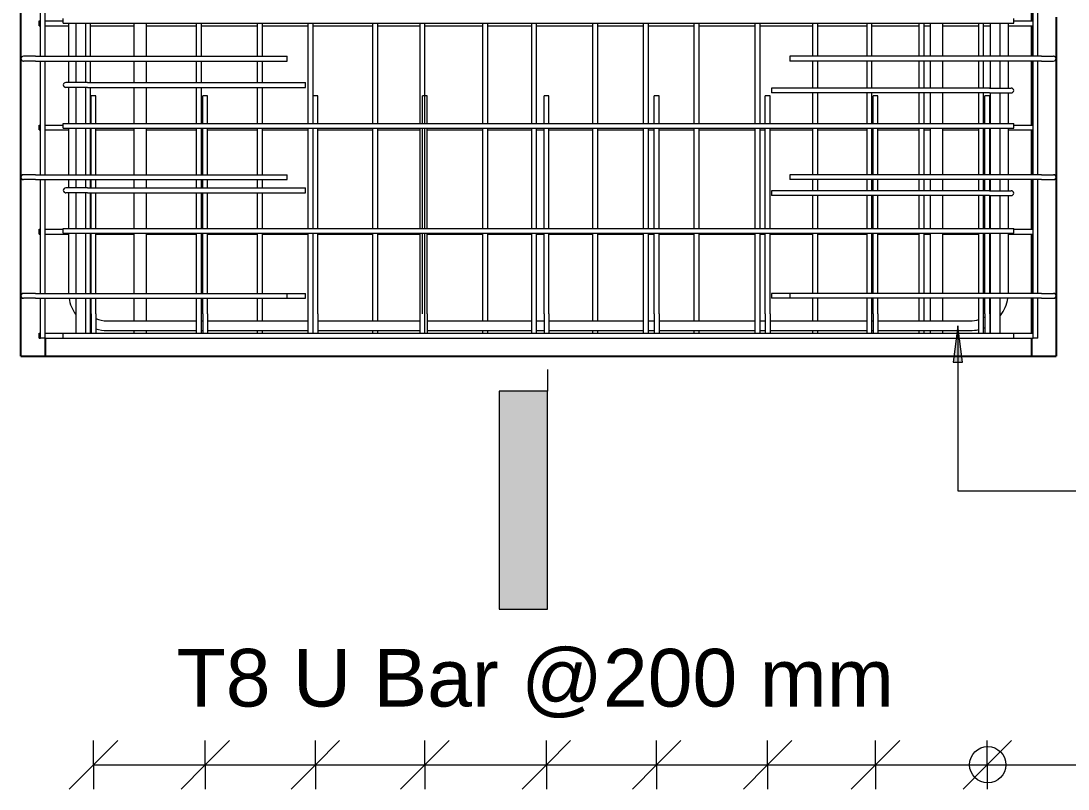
# Model space of a CAD drawing. Header units: millimetres. Extents: x 840 to 20197, y -2485 to 18696.
# Drawn here: x 2609 to 4339, y -2110 to -841 of the extents above; entities that cross this region are included whole.
import ezdxf

# ---------------------------------------------------------------- set-up
doc = ezdxf.new("R2010")
doc.units = ezdxf.units.MM
for name, color, linetype, lineweight in [('A-ANNO-DIMS', 211, 'Continuous', 9), ('A-ANNO-DIMS-40', 211, 'Continuous', 9), ('A-WALL', 113, 'Continuous', 25), ('G-ANNO-SYMB', 111, 'Continuous', 9), ('S-RBAR', 171, 'Continuous', 18), ('S-RBAR-IDEN', 171, 'Continuous', 9)]:
    doc.layers.add(name, color=color, linetype=linetype, lineweight=lineweight)
doc.styles.add('Arial', font='arial.ttf', dxfattribs={"height": 95.25})
doc.dimstyles.new('Arrow_Filled_-_2_5_NI_UI_1', dxfattribs={"dimscale": 304.8, "dimtxt": 104.736395, "dimasz": 0.262467, "dimexe": 0.131234, "dimexo": 0.0625, "dimgap": 0.131234, "dimtad": 1, "dimdec": 4, "dimzin": 0, "dimdsep": 46, "dimtxsty": 'Arial', "dimblk1": 'OBLIQUE', "dimblk2": 'OBLIQUE', "dimsah": 1, "dimcen": 0.09, "dimazin": 0, "dimtfac": 1, "dimtdec": 4, "dimtix": 1, "dimtmove": 0, "dimatfit": 3, "dimfxl": 0.131234, "dimfxlon": 1, "dimtvp": 1, "dimtolj": 1, "dimtzin": 0, "dimarcsym": 2})

# ---------------------------------------------------------------- blocks, each defined once
blk = doc.blocks.new('DIMBLOCK74-Elevation Front Copy 1')
at = {"layer": 'A-ANNO-DIMS-40'}
for p, q in [((2728.7, -2069.7), (2768.7, -2029.7)), ((2728.7, -2069.7), (2728.7, -2029.7)), ((2913.3, -2069.7), (2953.3, -2029.7)), ((2913.3, -2069.7), (2913.3, -2029.7)), ((2728.7, -2069.7), (2688.7, -2109.7)), ((2728.7, -2069.7), (2913.3, -2069.7)), ((2728.7, -2069.7), (2728.7, -2109.7)), ((2913.3, -2069.7), (2873.3, -2109.7)), ((2913.3, -2069.7), (2913.3, -2109.7))]:
    blk.add_line(p, q, dxfattribs=at)
blk = doc.blocks.new('_Oblique')
at = {"color": 0, "linetype": 'ByBlock', "lineweight": -2}
blk.add_line((-0.5, -0.5), (0.5, 0.5), dxfattribs=at)
blk = doc.blocks.new('DIMBLOCK75-Elevation Front Copy 1')
at = {"layer": 'A-ANNO-DIMS-40'}
for p, q in [((2913.3, -2069.7), (2953.3, -2029.7)), ((2913.3, -2069.7), (2913.3, -2029.7)), ((3095.3, -2069.7), (3135.3, -2029.7)), ((3095.3, -2069.7), (3095.3, -2029.7)), ((2913.3, -2069.7), (2873.3, -2109.7)), ((2913.3, -2069.7), (3095.3, -2069.7)), ((2913.3, -2069.7), (2913.3, -2109.7)), ((3095.3, -2069.7), (3055.3, -2109.7)), ((3095.3, -2069.7), (3095.3, -2109.7))]:
    blk.add_line(p, q, dxfattribs=at)
blk = doc.blocks.new('DIMBLOCK76-Elevation Front Copy 1')
at = {"layer": 'A-ANNO-DIMS-40'}
for p, q in [((3095.3, -2069.7), (3135.3, -2029.7)), ((3095.3, -2069.7), (3095.3, -2029.7)), ((3276.1, -2069.7), (3316.1, -2029.7)), ((3276.1, -2069.7), (3276.1, -2029.7)), ((3095.3, -2069.7), (3055.3, -2109.7)), ((3095.3, -2069.7), (3276.1, -2069.7)), ((3095.3, -2069.7), (3095.3, -2109.7)), ((3276.1, -2069.7), (3236.1, -2109.7)), ((3276.1, -2069.7), (3276.1, -2109.7))]:
    blk.add_line(p, q, dxfattribs=at)
blk = doc.blocks.new('DIMBLOCK77-Elevation Front Copy 1')
at = {"layer": 'A-ANNO-DIMS-40'}
for p, q in [((3276.1, -2069.7), (3316.1, -2029.7)), ((3276.1, -2069.7), (3276.1, -2029.7)), ((3476.9, -2069.7), (3516.9, -2029.7)), ((3476.9, -2069.7), (3476.9, -2029.7)), ((3276.1, -2069.7), (3236.1, -2109.7)), ((3276.1, -2069.7), (3476.9, -2069.7)), ((3276.1, -2069.7), (3276.1, -2109.7)), ((3476.9, -2069.7), (3436.9, -2109.7)), ((3476.9, -2069.7), (3476.9, -2109.7))]:
    blk.add_line(p, q, dxfattribs=at)
blk = doc.blocks.new('DIMBLOCK78-Elevation Front Copy 1')
at = {"layer": 'A-ANNO-DIMS-40'}
for p, q in [((3476.9, -2069.7), (3516.9, -2029.7)), ((3476.9, -2069.7), (3476.9, -2029.7)), ((3659, -2069.7), (3699, -2029.7)), ((3659, -2069.7), (3659, -2029.7)), ((3476.9, -2069.7), (3436.9, -2109.7)), ((3476.9, -2069.7), (3659, -2069.7)), ((3476.9, -2069.7), (3476.9, -2109.7)), ((3659, -2069.7), (3619, -2109.7)), ((3659, -2069.7), (3659, -2109.7))]:
    blk.add_line(p, q, dxfattribs=at)
blk = doc.blocks.new('DIMBLOCK79-Elevation Front Copy 1')
at = {"layer": 'A-ANNO-DIMS-40'}
for p, q in [((3659, -2069.7), (3699, -2029.7)), ((3659, -2069.7), (3659, -2029.7)), ((3842.3, -2069.7), (3882.3, -2029.7)), ((3842.3, -2069.7), (3842.3, -2029.7)), ((3659, -2069.7), (3619, -2109.7)), ((3659, -2069.7), (3842.3, -2069.7)), ((3659, -2069.7), (3659, -2109.7)), ((3842.3, -2069.7), (3802.3, -2109.7)), ((3842.3, -2069.7), (3842.3, -2109.7))]:
    blk.add_line(p, q, dxfattribs=at)
blk = doc.blocks.new('DIMBLOCK80-Elevation Front Copy 1')
at = {"layer": 'A-ANNO-DIMS-40'}
for p, q in [((3842.3, -2069.7), (3882.3, -2029.7)), ((3842.3, -2069.7), (3842.3, -2029.7)), ((4020.6, -2069.7), (4060.6, -2029.7)), ((4020.6, -2069.7), (4020.6, -2029.7)), ((3842.3, -2069.7), (3802.3, -2109.7)), ((3842.3, -2069.7), (4020.6, -2069.7)), ((3842.3, -2069.7), (3842.3, -2109.7)), ((4020.6, -2069.7), (3980.6, -2109.7)), ((4020.6, -2069.7), (4020.6, -2109.7))]:
    blk.add_line(p, q, dxfattribs=at)
blk = doc.blocks.new('DIMBLOCK81-Elevation Front Copy 1')
at = {"layer": 'A-ANNO-DIMS-40'}
for p, q in [((4020.6, -2069.7), (4060.6, -2029.7)), ((4020.6, -2069.7), (4020.6, -2029.7)), ((4205.2, -2069.7), (4245.2, -2029.7)), ((4205.2, -2069.7), (4205.2, -2029.7)), ((4020.6, -2069.7), (3980.6, -2109.7)), ((4020.6, -2069.7), (4205.2, -2069.7)), ((4020.6, -2069.7), (4020.6, -2109.7)), ((4205.2, -2069.7), (4165.2, -2109.7)), ((4205.2, -2069.7), (4205.2, -2109.7))]:
    blk.add_line(p, q, dxfattribs=at)
blk = doc.blocks.new('Detail View - M_Section Tail - Filled Horizontal-14034-Elevation Front Copy 1')
at = {"layer": 'G-ANNO-SYMB'}
blk.add_hatch(color=256, dxfattribs=at).paths.add_polyline_path([(3398.7, -1452.5), (3478.7, -1452.5), (3478.7, -1812.5), (3398.7, -1812.5)])
for p, q in [((3398.7, -1452.5), (3398.7, -1812.5)), ((3478.7, -1452.5), (3398.7, -1452.5)), ((3478.7, -1812.5), (3478.7, -1452.5)), ((3398.7, -1812.5), (3478.7, -1812.5))]:
    blk.add_line(p, q, dxfattribs=at)

msp = doc.modelspace()

# ---------------------------------------------------------------- hatches: boundary and pattern name
at = {"layer": 'S-RBAR-IDEN'}
msp.add_hatch(color=256, dxfattribs=at).paths.add_polyline_path([(4156.57277, -1344.5), (4148.67362, -1404.5), (4164.47192, -1404.5)])

# ---------------------------------------------------------------- linework, layer by layer
at = {"layer": 'A-WALL'}
for p, q in [((2608.8071, -1395), (2608.8071, 3660)), ((4278.8071, -841.10345), (4278.8071, -711.6)), ((4318.8071, -835.1), (4318.8071, -1395)), ((4278.8071, -899.4), (4278.8071, -849.10345)), ((4278.8071, -1013.06897), (4278.8071, -907.4)), ((4278.8071, -1095.2), (4278.8071, -1021.06897)), ((4278.8071, -1185.03448), (4278.8071, -1103.2)), ((4278.8071, -1291), (4278.8071, -1193.03448)), ((4278.8071, -1357), (4278.8071, -1299)), ((2648.8071, -1365), (2648.8071, -1395)), ((4278.8071, -1395), (4278.8071, -1365)), ((2608.8071, -1395), (4318.8071, -1395))]:
    msp.add_line(p, q, dxfattribs=at)
at = {"layer": 'G-ANNO-SYMB'}
msp.add_line((3478.7031, -1416.79039), (3478.7031, -1452.50063), dxfattribs=at)
at = {"layer": 'S-RBAR'}
for p, q in [((2641.0571, -899.4), (2641.0571, -711.6)), ((2649.0571, -899.4), (2649.0571, -711.6)), ((4280.8071, -899.4), (4280.8071, -711.6)), ((4288.8071, -899.4), (4288.8071, -711.6)), ((2638.8071, -841.10345), (2641.0571, -841.10345)), ((2638.8071, -849.10345), (2638.8071, -841.10345)), ((2649.0571, -841.10345), (2678.8071, -841.10345)), ((2678.8071, -844.96552), (2678.8071, -836.96552)), ((2678.8071, -844.96552), (4248.8071, -844.96552)), ((2687.44443, -844.96552), (2687.44443, -899.4)), ((2699.81129, -899.4), (2699.81129, -844.96552)), ((2715.81129, -899.4), (2715.81129, -844.96552)), ((2715.9034, -899.4), (2715.9034, -844.96552)), ((2723.9034, -899.4), (2723.9034, -844.96552)), ((2795.9846, -899.4), (2795.9846, -844.96552)), ((2815.9846, -899.4), (2815.9846, -844.96552)), ((2898.94599, -899.4), (2898.94599, -844.96552)), ((2906.94599, -899.4), (2906.94599, -844.96552)), ((2999.61266, -899.4), (2999.61266, -844.96552)), ((3007.61266, -899.4), (3007.61266, -844.96552)), ((3083.55107, -1010.31034), (3083.55107, -844.96552)), ((3091.55107, -1010.31034), (3091.55107, -844.96552)), ((3190.14043, -1010.31034), (3190.14043, -844.96552)), ((3198.14043, -1010.31034), (3198.14043, -844.96552)), ((3268.15615, -1010.31034), (3268.15615, -844.96552)), ((3276.15615, -1010.31034), (3276.15615, -844.96552)), ((3371.91821, -1010.31034), (3371.91821, -844.96552)), ((3379.91821, -1010.31034), (3379.91821, -844.96552)), ((3452.76124, -1010.31034), (3452.76124, -844.96552)), ((3460.76124, -1010.31034), (3460.76124, -844.96552)), ((3553.69599, -1010.31034), (3553.69599, -844.96552)), ((3561.69599, -1010.31034), (3561.69599, -844.96552)), ((3637.36632, -1010.31034), (3637.36632, -844.96552)), ((3645.36632, -1010.31034), (3645.36632, -844.96552)), ((3721.09877, -1010.31034), (3721.09877, -844.96552)), ((3729.09877, -1010.31034), (3729.09877, -844.96552)), ((3821.9714, -1010.31034), (3821.9714, -844.96552)), ((3829.9714, -1010.31034), (3829.9714, -844.96552)), ((3917.25155, -899.4), (3917.25155, -844.96552)), ((3925.25155, -899.4), (3925.25155, -844.96552)), ((4006.57649, -899.4), (4006.57649, -844.96552)), ((4014.57649, -899.4), (4014.57649, -844.96552)), ((4092.77932, -899.4), (4092.77932, -844.96552)), ((4100.77932, -899.4), (4100.77932, -844.96552)), ((4111.6296, -899.4), (4111.6296, -844.96552)), ((4131.6296, -899.4), (4131.6296, -844.96552)), ((4191.18157, -899.4), (4191.18157, -844.96552)), ((4199.18157, -899.4), (4199.18157, -844.96552)), ((4210.55291, -899.4), (4210.55291, -844.96552)), ((4226.55291, -899.4), (4226.55291, -844.96552)), ((4240.17842, -899.4), (4240.17842, -844.96552)), ((4248.8071, -844.96552), (4248.8071, -836.96552)), ((4248.8071, -841.10345), (4280.8071, -841.10345)), ((2638.8071, -849.10345), (2641.0571, -849.10345)), ((2649.0571, -849.10345), (2687.44443, -849.10345)), ((2723.9034, -849.10345), (2795.9846, -849.10345)), ((2815.9846, -849.10345), (2898.94599, -849.10345)), ((2906.94599, -849.10345), (2999.61266, -849.10345)), ((3007.61266, -849.10345), (3083.55107, -849.10345)), ((3091.55107, -849.10345), (3190.14043, -849.10345)), ((3198.14043, -849.10345), (3268.15615, -849.10345)), ((3276.15615, -849.10345), (3371.91821, -849.10345)), ((3379.91821, -849.10345), (3452.76124, -849.10345)), ((3460.76124, -849.10345), (3553.69599, -849.10345)), ((3561.69599, -849.10345), (3637.36632, -849.10345)), ((3645.36632, -849.10345), (3721.09877, -849.10345)), ((3729.09877, -849.10345), (3821.9714, -849.10345)), ((3829.9714, -849.10345), (3917.25155, -849.10345)), ((3925.25155, -849.10345), (4006.57649, -849.10345)), ((4014.57649, -849.10345), (4092.77932, -849.10345)), ((4100.77932, -849.10345), (4111.6296, -849.10345)), ((4131.6296, -849.10345), (4191.18157, -849.10345)), ((4199.18157, -849.10345), (4210.55291, -849.10345)), ((4240.17842, -849.10345), (4280.8071, -849.10345)), ((2632.8071, -899.4), (2612.8071, -899.4)), ((2632.8071, -899.4), (3048.8071, -899.4)), ((3048.8071, -907.4), (3048.8071, -899.4)), ((4294.8071, -899.4), (3878.8071, -899.4)), ((3878.8071, -899.4), (3878.8071, -907.4)), ((4294.8071, -899.4), (4314.8071, -899.4)), ((2632.8071, -907.4), (2612.8071, -907.4)), ((2632.8071, -907.4), (3048.8071, -907.4)), ((2641.0571, -1095.2), (2641.0571, -907.4)), ((2649.0571, -1095.2), (2649.0571, -907.4)), ((2687.44443, -907.4), (2687.44443, -942.74879)), ((2699.81129, -942.74879), (2699.81129, -907.4)), ((2715.81129, -942.74879), (2715.81129, -907.4)), ((2715.9034, -942.74879), (2715.9034, -907.4)), ((2723.9034, -942.74879), (2723.9034, -907.4)), ((2795.9846, -942.74879), (2795.9846, -907.4)), ((2815.9846, -942.74879), (2815.9846, -907.4)), ((2898.94599, -942.74879), (2898.94599, -907.4)), ((2906.94599, -942.74879), (2906.94599, -907.4)), ((2999.61266, -942.74879), (2999.61266, -907.4)), ((3007.61266, -942.74879), (3007.61266, -907.4)), ((4294.8071, -907.4), (3878.8071, -907.4)), ((3917.25155, -951.99883), (3917.25155, -907.4)), ((3925.25155, -951.99883), (3925.25155, -907.4)), ((4006.57649, -951.99883), (4006.57649, -907.4)), ((4014.57649, -951.99883), (4014.57649, -907.4)), ((4092.77932, -951.99883), (4092.77932, -907.4)), ((4100.77932, -951.99883), (4100.77932, -907.4)), ((4111.6296, -951.99883), (4111.6296, -907.4)), ((4131.6296, -951.99883), (4131.6296, -907.4)), ((4191.18157, -951.99883), (4191.18157, -907.4)), ((4199.18157, -951.99883), (4199.18157, -907.4)), ((4210.55291, -951.99883), (4210.55291, -907.4)), ((4226.55291, -951.99883), (4226.55291, -907.4)), ((4240.17842, -951.99883), (4240.17842, -907.4)), ((4280.8071, -1095.2), (4280.8071, -907.4)), ((4288.8071, -1095.2), (4288.8071, -907.4)), ((4294.8071, -907.4), (4314.8071, -907.4)), ((2718.8071, -942.74879), (2682.8071, -942.74879)), ((2718.8071, -950.74879), (2682.8071, -950.74879)), ((2687.44443, -950.74879), (2687.44443, -1010.31034)), ((2699.81129, -1010.31034), (2699.81129, -950.74879)), ((2715.81129, -1010.31034), (2715.81129, -950.74879)), ((2715.9034, -1010.31034), (2715.9034, -950.74879)), ((2718.8071, -942.74879), (3078.8071, -942.74879)), ((2718.8071, -950.74879), (3078.8071, -950.74879)), ((2723.9034, -1010.31034), (2723.9034, -950.74879)), ((2795.9846, -1010.31034), (2795.9846, -950.74879)), ((2815.9846, -1010.31034), (2815.9846, -950.74879)), ((2898.94599, -1010.31034), (2898.94599, -950.74879)), ((2906.94599, -1010.31034), (2906.94599, -950.74879)), ((2999.61266, -1010.31034), (2999.61266, -950.74879)), ((3007.61266, -1010.31034), (3007.61266, -950.74879)), ((3078.8071, -950.74879), (3078.8071, -942.74879)), ((2732.69573, -965), (2724.69573, -965)), ((2724.69573, -1010.31034), (2724.69573, -965)), ((2732.69573, -1010.31034), (2732.69573, -965)), ((2917.25464, -965), (2909.25464, -965)), ((2909.25464, -1010.31034), (2909.25464, -965)), ((2917.25464, -1010.31034), (2917.25464, -965)), ((3099.31355, -965), (3091.31355, -965)), ((3091.31355, -1010.31034), (3091.31355, -965)), ((3099.31355, -1010.31034), (3099.31355, -965)), ((3280.12245, -965), (3272.12245, -965)), ((3272.12245, -1010.31034), (3272.12245, -965)), ((3280.12245, -1010.31034), (3280.12245, -965)), ((3480.93136, -965), (3472.93136, -965)), ((3472.93136, -1010.31034), (3472.93136, -965)), ((3480.93136, -1010.31034), (3480.93136, -965)), ((3662.99027, -965), (3654.99027, -965)), ((3654.99027, -1010.31034), (3654.99027, -965)), ((3662.99027, -1010.31034), (3662.99027, -965)), ((3846.29918, -965), (3838.29918, -965)), ((3838.29918, -1010.31034), (3838.29918, -965)), ((3846.29918, -1010.31034), (3846.29918, -965)), ((4208.8071, -951.99883), (3848.8071, -951.99883)), ((3848.8071, -951.99883), (3848.8071, -959.99883)), ((4208.8071, -959.99883), (3848.8071, -959.99883)), ((3917.25155, -1010.31034), (3917.25155, -959.99883)), ((3925.25155, -1010.31034), (3925.25155, -959.99883)), ((4006.57649, -1010.31034), (4006.57649, -959.99883)), ((4014.57649, -1010.31034), (4014.57649, -959.99883)), ((4024.60809, -965), (4016.60809, -965)), ((4016.60809, -1010.31034), (4016.60809, -965)), ((4024.60809, -1010.31034), (4024.60809, -965)), ((4092.77932, -1010.31034), (4092.77932, -959.99883)), ((4100.77932, -1010.31034), (4100.77932, -959.99883)), ((4111.6296, -1010.31034), (4111.6296, -959.99883)), ((4131.6296, -1010.31034), (4131.6296, -959.99883)), ((4191.18157, -1010.31034), (4191.18157, -959.99883)), ((4199.18157, -1010.31034), (4199.18157, -959.99883)), ((4209.167, -965), (4201.167, -965)), ((4201.167, -1010.31034), (4201.167, -965)), ((4208.8071, -951.99883), (4244.8071, -951.99883)), ((4208.8071, -959.99883), (4244.8071, -959.99883)), ((4209.167, -1010.31034), (4209.167, -965)), ((4210.55291, -1010.31034), (4210.55291, -959.99883)), ((4226.55291, -1010.31034), (4226.55291, -959.99883)), ((4240.17842, -1010.31034), (4240.17842, -959.99883)), ((2638.8071, -1013.06897), (2641.0571, -1013.06897)), ((2638.8071, -1021.06897), (2638.8071, -1013.06897)), ((2649.0571, -1013.06897), (2678.8071, -1013.06897)), ((2678.8071, -1010.31034), (4248.8071, -1010.31034)), ((2678.8071, -1018.31034), (2678.8071, -1010.31034)), ((2678.8071, -1018.31034), (4248.8071, -1018.31034)), ((2687.44443, -1018.31034), (2687.44443, -1095.2)), ((2699.81129, -1095.2), (2699.81129, -1018.31034)), ((2715.81129, -1095.2), (2715.81129, -1018.31034)), ((2715.9034, -1095.2), (2715.9034, -1018.31034)), ((2723.9034, -1095.2), (2723.9034, -1018.31034)), ((2724.69573, -1095.2), (2724.69573, -1018.31034)), ((2732.69573, -1095.2), (2732.69573, -1018.31034)), ((2795.9846, -1095.2), (2795.9846, -1018.31034)), ((2815.9846, -1095.2), (2815.9846, -1018.31034)), ((2898.94599, -1095.2), (2898.94599, -1018.31034)), ((2906.94599, -1095.2), (2906.94599, -1018.31034)), ((2909.25464, -1095.2), (2909.25464, -1018.31034)), ((2917.25464, -1095.2), (2917.25464, -1018.31034)), ((2999.61266, -1095.2), (2999.61266, -1018.31034)), ((3007.61266, -1095.2), (3007.61266, -1018.31034)), ((3083.55107, -1183.65517), (3083.55107, -1018.31034)), ((3091.31355, -1183.65517), (3091.31355, -1018.31034)), ((3091.55107, -1183.65517), (3091.55107, -1018.31034)), ((3099.31355, -1183.65517), (3099.31355, -1018.31034)), ((3190.14043, -1183.65517), (3190.14043, -1018.31034)), ((3198.14043, -1183.65517), (3198.14043, -1018.31034)), ((3268.15615, -1183.65517), (3268.15615, -1018.31034)), ((3272.12245, -1183.65517), (3272.12245, -1018.31034)), ((3276.15615, -1183.65517), (3276.15615, -1018.31034)), ((3280.12245, -1183.65517), (3280.12245, -1018.31034)), ((3371.91821, -1183.65517), (3371.91821, -1018.31034)), ((3379.91821, -1183.65517), (3379.91821, -1018.31034)), ((3452.76124, -1183.65517), (3452.76124, -1018.31034)), ((3460.76124, -1183.65517), (3460.76124, -1018.31034)), ((3472.93136, -1183.65517), (3472.93136, -1018.31034)), ((3480.93136, -1183.65517), (3480.93136, -1018.31034)), ((3553.69599, -1183.65517), (3553.69599, -1018.31034)), ((3561.69599, -1183.65517), (3561.69599, -1018.31034)), ((3637.36632, -1183.65517), (3637.36632, -1018.31034)), ((3645.36632, -1183.65517), (3645.36632, -1018.31034)), ((3654.99027, -1183.65517), (3654.99027, -1018.31034)), ((3662.99027, -1183.65517), (3662.99027, -1018.31034)), ((3721.09877, -1183.65517), (3721.09877, -1018.31034)), ((3729.09877, -1183.65517), (3729.09877, -1018.31034)), ((3821.9714, -1183.65517), (3821.9714, -1018.31034)), ((3829.9714, -1183.65517), (3829.9714, -1018.31034)), ((3838.29918, -1183.65517), (3838.29918, -1018.31034)), ((3846.29918, -1183.65517), (3846.29918, -1018.31034)), ((3917.25155, -1095.2), (3917.25155, -1018.31034)), ((3925.25155, -1095.2), (3925.25155, -1018.31034)), ((4006.57649, -1095.2), (4006.57649, -1018.31034)), ((4014.57649, -1095.2), (4014.57649, -1018.31034)), ((4016.60809, -1095.2), (4016.60809, -1018.31034)), ((4024.60809, -1095.2), (4024.60809, -1018.31034)), ((4092.77932, -1095.2), (4092.77932, -1018.31034)), ((4100.77932, -1095.2), (4100.77932, -1018.31034)), ((4111.6296, -1095.2), (4111.6296, -1018.31034)), ((4131.6296, -1095.2), (4131.6296, -1018.31034)), ((4191.18157, -1095.2), (4191.18157, -1018.31034)), ((4199.18157, -1095.2), (4199.18157, -1018.31034)), ((4201.167, -1095.2), (4201.167, -1018.31034)), ((4209.167, -1095.2), (4209.167, -1018.31034)), ((4210.55291, -1095.2), (4210.55291, -1018.31034)), ((4226.55291, -1095.2), (4226.55291, -1018.31034)), ((4240.17842, -1095.2), (4240.17842, -1018.31034)), ((4248.8071, -1018.31034), (4248.8071, -1010.31034)), ((4248.8071, -1013.06897), (4280.8071, -1013.06897)), ((2638.8071, -1021.06897), (2641.0571, -1021.06897)), ((2649.0571, -1021.06897), (2687.44443, -1021.06897)), ((2723.9034, -1021.06897), (2724.69573, -1021.06897)), ((2732.69573, -1021.06897), (2795.9846, -1021.06897)), ((2815.9846, -1021.06897), (2898.94599, -1021.06897)), ((2906.94599, -1021.06897), (2909.25464, -1021.06897)), ((2917.25464, -1021.06897), (2999.61266, -1021.06897)), ((3007.61266, -1021.06897), (3083.55107, -1021.06897)), ((3099.31355, -1021.06897), (3190.14043, -1021.06897)), ((3198.14043, -1021.06897), (3268.15615, -1021.06897)), ((3280.12245, -1021.06897), (3371.91821, -1021.06897)), ((3379.91821, -1021.06897), (3452.76124, -1021.06897)), ((3460.76124, -1021.06897), (3472.93136, -1021.06897)), ((3480.93136, -1021.06897), (3553.69599, -1021.06897)), ((3561.69599, -1021.06897), (3637.36632, -1021.06897)), ((3645.36632, -1021.06897), (3654.99027, -1021.06897)), ((3662.99027, -1021.06897), (3721.09877, -1021.06897)), ((3729.09877, -1021.06897), (3821.9714, -1021.06897)), ((3829.9714, -1021.06897), (3838.29918, -1021.06897)), ((3846.29918, -1021.06897), (3917.25155, -1021.06897)), ((3925.25155, -1021.06897), (4006.57649, -1021.06897)), ((4014.57649, -1021.06897), (4016.60809, -1021.06897)), ((4024.60809, -1021.06897), (4092.77932, -1021.06897)), ((4100.77932, -1021.06897), (4111.6296, -1021.06897)), ((4131.6296, -1021.06897), (4191.18157, -1021.06897)), ((4199.18157, -1021.06897), (4201.167, -1021.06897)), ((4209.167, -1021.06897), (4210.55291, -1021.06897)), ((4240.17842, -1021.06897), (4280.8071, -1021.06897)), ((2632.8071, -1095.2), (2612.8071, -1095.2)), ((2632.8071, -1103.2), (2612.8071, -1103.2)), ((2632.8071, -1095.2), (3048.8071, -1095.2)), ((2632.8071, -1103.2), (3048.8071, -1103.2)), ((2641.0571, -1291), (2641.0571, -1103.2)), ((2649.0571, -1291), (2649.0571, -1103.2)), ((2687.44443, -1103.2), (2687.44443, -1116.87439)), ((2699.81129, -1116.87439), (2699.81129, -1103.2)), ((2715.81129, -1116.87439), (2715.81129, -1103.2)), ((2715.9034, -1116.87439), (2715.9034, -1103.2)), ((2723.9034, -1116.87439), (2723.9034, -1103.2)), ((2724.69573, -1116.87439), (2724.69573, -1103.2)), ((2732.69573, -1116.87439), (2732.69573, -1103.2)), ((2795.9846, -1116.87439), (2795.9846, -1103.2)), ((2815.9846, -1116.87439), (2815.9846, -1103.2)), ((2898.94599, -1116.87439), (2898.94599, -1103.2)), ((2906.94599, -1116.87439), (2906.94599, -1103.2)), ((2909.25464, -1116.87439), (2909.25464, -1103.2)), ((2917.25464, -1116.87439), (2917.25464, -1103.2)), ((2999.61266, -1116.87439), (2999.61266, -1103.2)), ((3007.61266, -1116.87439), (3007.61266, -1103.2)), ((3048.8071, -1103.2), (3048.8071, -1095.2)), ((4294.8071, -1095.2), (3878.8071, -1095.2)), ((3878.8071, -1095.2), (3878.8071, -1103.2)), ((4294.8071, -1103.2), (3878.8071, -1103.2)), ((3917.25155, -1121.49941), (3917.25155, -1103.2)), ((3925.25155, -1121.49941), (3925.25155, -1103.2)), ((4006.57649, -1121.49941), (4006.57649, -1103.2)), ((4014.57649, -1121.49941), (4014.57649, -1103.2)), ((4016.60809, -1121.49941), (4016.60809, -1103.2)), ((4024.60809, -1121.49941), (4024.60809, -1103.2)), ((4092.77932, -1121.49941), (4092.77932, -1103.2)), ((4100.77932, -1121.49941), (4100.77932, -1103.2)), ((4111.6296, -1121.49941), (4111.6296, -1103.2)), ((4131.6296, -1121.49941), (4131.6296, -1103.2)), ((4191.18157, -1121.49941), (4191.18157, -1103.2)), ((4199.18157, -1121.49941), (4199.18157, -1103.2)), ((4201.167, -1121.49941), (4201.167, -1103.2)), ((4209.167, -1121.49941), (4209.167, -1103.2)), ((4210.55291, -1121.49941), (4210.55291, -1103.2)), ((4226.55291, -1121.49941), (4226.55291, -1103.2)), ((4240.17842, -1121.49941), (4240.17842, -1103.2)), ((4280.8071, -1291), (4280.8071, -1103.2)), ((4288.8071, -1291), (4288.8071, -1103.2)), ((4294.8071, -1095.2), (4314.8071, -1095.2)), ((4294.8071, -1103.2), (4314.8071, -1103.2)), ((2718.8071, -1116.87439), (2682.8071, -1116.87439)), ((2718.8071, -1116.87439), (3078.8071, -1116.87439)), ((3078.8071, -1124.87439), (3078.8071, -1116.87439)), ((4208.8071, -1121.49941), (3848.8071, -1121.49941)), ((3848.8071, -1121.49941), (3848.8071, -1129.49941)), ((4208.8071, -1121.49941), (4244.8071, -1121.49941)), ((2718.8071, -1124.87439), (2682.8071, -1124.87439)), ((2687.44443, -1124.87439), (2687.44443, -1183.65517)), ((2699.81129, -1183.65517), (2699.81129, -1124.87439)), ((2715.81129, -1183.65517), (2715.81129, -1124.87439)), ((2715.9034, -1183.65517), (2715.9034, -1124.87439)), ((2718.8071, -1124.87439), (3078.8071, -1124.87439)), ((2723.9034, -1183.65517), (2723.9034, -1124.87439)), ((2724.69573, -1183.65517), (2724.69573, -1124.87439)), ((2732.69573, -1183.65517), (2732.69573, -1124.87439)), ((2795.9846, -1183.65517), (2795.9846, -1124.87439)), ((2815.9846, -1183.65517), (2815.9846, -1124.87439)), ((2898.94599, -1183.65517), (2898.94599, -1124.87439)), ((2906.94599, -1183.65517), (2906.94599, -1124.87439)), ((2909.25464, -1183.65517), (2909.25464, -1124.87439)), ((2917.25464, -1183.65517), (2917.25464, -1124.87439)), ((2999.61266, -1183.65517), (2999.61266, -1124.87439)), ((3007.61266, -1183.65517), (3007.61266, -1124.87439)), ((4208.8071, -1129.49941), (3848.8071, -1129.49941)), ((3917.25155, -1183.65517), (3917.25155, -1129.49941)), ((3925.25155, -1183.65517), (3925.25155, -1129.49941)), ((4006.57649, -1183.65517), (4006.57649, -1129.49941)), ((4014.57649, -1183.65517), (4014.57649, -1129.49941)), ((4016.60809, -1183.65517), (4016.60809, -1129.49941)), ((4024.60809, -1183.65517), (4024.60809, -1129.49941)), ((4092.77932, -1183.65517), (4092.77932, -1129.49941)), ((4100.77932, -1183.65517), (4100.77932, -1129.49941)), ((4111.6296, -1183.65517), (4111.6296, -1129.49941)), ((4131.6296, -1183.65517), (4131.6296, -1129.49941)), ((4191.18157, -1183.65517), (4191.18157, -1129.49941)), ((4199.18157, -1183.65517), (4199.18157, -1129.49941)), ((4201.167, -1183.65517), (4201.167, -1129.49941)), ((4208.8071, -1129.49941), (4244.8071, -1129.49941)), ((4209.167, -1183.65517), (4209.167, -1129.49941)), ((4210.55291, -1183.65517), (4210.55291, -1129.49941)), ((4226.55291, -1183.65517), (4226.55291, -1129.49941)), ((4240.17842, -1183.65517), (4240.17842, -1129.49941)), ((2638.8071, -1185.03448), (2641.0571, -1185.03448)), ((2638.8071, -1193.03448), (2638.8071, -1185.03448)), ((2638.8071, -1193.03448), (2641.0571, -1193.03448)), ((2649.0571, -1185.03448), (2678.8071, -1185.03448)), ((2649.0571, -1193.03448), (2687.44443, -1193.03448)), ((2678.8071, -1183.65517), (4248.8071, -1183.65517)), ((2678.8071, -1191.65517), (2678.8071, -1183.65517)), ((2678.8071, -1191.65517), (4248.8071, -1191.65517)), ((2687.44443, -1191.65517), (2687.44443, -1289)), ((2699.81129, -1291), (2699.81129, -1191.65517)), ((2715.81129, -1291), (2715.81129, -1191.65517)), ((2715.9034, -1291), (2715.9034, -1191.65517)), ((2723.9034, -1291), (2723.9034, -1191.65517)), ((2723.9034, -1193.03448), (2724.69573, -1193.03448)), ((2724.69573, -1291), (2724.69573, -1191.65517)), ((2732.69573, -1291), (2732.69573, -1191.65517)), ((2732.69573, -1193.03448), (2795.9846, -1193.03448)), ((2795.9846, -1291), (2795.9846, -1191.65517)), ((2815.9846, -1291), (2815.9846, -1191.65517)), ((2815.9846, -1193.03448), (2898.94599, -1193.03448)), ((2898.94599, -1291), (2898.94599, -1191.65517)), ((2906.94599, -1291), (2906.94599, -1191.65517)), ((2906.94599, -1193.03448), (2909.25464, -1193.03448)), ((2909.25464, -1291), (2909.25464, -1191.65517)), ((2917.25464, -1291), (2917.25464, -1191.65517)), ((2917.25464, -1193.03448), (2999.61266, -1193.03448)), ((2999.61266, -1291), (2999.61266, -1191.65517)), ((3007.61266, -1291), (3007.61266, -1191.65517)), ((3007.61266, -1193.03448), (3083.55107, -1193.03448)), ((3083.55107, -1357), (3083.55107, -1191.65517)), ((3091.31355, -1325), (3091.31355, -1191.65517)), ((3091.55107, -1357), (3091.55107, -1191.65517)), ((3099.31355, -1325), (3099.31355, -1191.65517)), ((3099.31355, -1193.03448), (3190.14043, -1193.03448)), ((3190.14043, -1336.5), (3190.14043, -1191.65517)), ((3198.14043, -1336.5), (3198.14043, -1191.65517)), ((3198.14043, -1193.03448), (3268.15615, -1193.03448)), ((3268.15615, -1357), (3268.15615, -1191.65517)), ((3272.12245, -1325), (3272.12245, -1191.65517)), ((3276.15615, -1357), (3276.15615, -1191.65517)), ((3280.12245, -1325), (3280.12245, -1191.65517)), ((3280.12245, -1193.03448), (3371.91821, -1193.03448)), ((3371.91821, -1336.5), (3371.91821, -1191.65517)), ((3379.91821, -1336.5), (3379.91821, -1191.65517)), ((3379.91821, -1193.03448), (3452.76124, -1193.03448)), ((3452.76124, -1357), (3452.76124, -1191.65517)), ((3460.76124, -1357), (3460.76124, -1191.65517)), ((3460.76124, -1193.03448), (3472.93136, -1193.03448)), ((3472.93136, -1325), (3472.93136, -1191.65517)), ((3480.93136, -1325), (3480.93136, -1191.65517)), ((3480.93136, -1193.03448), (3553.69599, -1193.03448)), ((3553.69599, -1336.5), (3553.69599, -1191.65517)), ((3561.69599, -1336.5), (3561.69599, -1191.65517)), ((3561.69599, -1193.03448), (3637.36632, -1193.03448)), ((3637.36632, -1357), (3637.36632, -1191.65517)), ((3645.36632, -1357), (3645.36632, -1191.65517)), ((3645.36632, -1193.03448), (3654.99027, -1193.03448)), ((3654.99027, -1325), (3654.99027, -1191.65517)), ((3662.99027, -1325), (3662.99027, -1191.65517)), ((3662.99027, -1193.03448), (3721.09877, -1193.03448)), ((3721.09877, -1336.5), (3721.09877, -1191.65517)), ((3729.09877, -1336.5), (3729.09877, -1191.65517)), ((3729.09877, -1193.03448), (3821.9714, -1193.03448)), ((3821.9714, -1357), (3821.9714, -1191.65517)), ((3829.9714, -1357), (3829.9714, -1191.65517)), ((3829.9714, -1193.03448), (3838.29918, -1193.03448)), ((3838.29918, -1325), (3838.29918, -1191.65517)), ((3846.29918, -1325), (3846.29918, -1191.65517)), ((3846.29918, -1193.03448), (3917.25155, -1193.03448)), ((3917.25155, -1291), (3917.25155, -1191.65517)), ((3925.25155, -1291), (3925.25155, -1191.65517)), ((3925.25155, -1193.03448), (4006.57649, -1193.03448)), ((4006.57649, -1291), (4006.57649, -1191.65517)), ((4014.57649, -1291), (4014.57649, -1191.65517)), ((4014.57649, -1193.03448), (4016.60809, -1193.03448)), ((4016.60809, -1291), (4016.60809, -1191.65517)), ((4024.60809, -1291), (4024.60809, -1191.65517)), ((4024.60809, -1193.03448), (4092.77932, -1193.03448)), ((4092.77932, -1291), (4092.77932, -1191.65517)), ((4100.77932, -1291), (4100.77932, -1191.65517)), ((4100.77932, -1193.03448), (4111.6296, -1193.03448)), ((4111.6296, -1291), (4111.6296, -1191.65517)), ((4131.6296, -1291), (4131.6296, -1191.65517)), ((4131.6296, -1193.03448), (4191.18157, -1193.03448)), ((4191.18157, -1291), (4191.18157, -1191.65517)), ((4199.18157, -1291), (4199.18157, -1191.65517)), ((4199.18157, -1193.03448), (4201.167, -1193.03448)), ((4201.167, -1291), (4201.167, -1191.65517)), ((4209.167, -1291), (4209.167, -1191.65517)), ((4209.167, -1193.03448), (4210.55291, -1193.03448)), ((4210.55291, -1291), (4210.55291, -1191.65517)), ((4226.55291, -1291), (4226.55291, -1191.65517)), ((4240.17842, -1289), (4240.17842, -1191.65517)), ((4240.17842, -1193.03448), (4280.8071, -1193.03448)), ((4248.8071, -1191.65517), (4248.8071, -1183.65517)), ((4248.8071, -1185.03448), (4280.8071, -1185.03448)), ((2632.8071, -1291), (2612.8071, -1291)), ((2632.8071, -1291), (3048.8071, -1291)), ((2718.8071, -1291), (3078.8071, -1291)), ((3048.8071, -1299), (3048.8071, -1291)), ((3078.8071, -1299), (3078.8071, -1291)), ((4208.8071, -1291), (3848.8071, -1291)), ((3848.8071, -1291), (3848.8071, -1299)), ((4294.8071, -1291), (3878.8071, -1291)), ((3878.8071, -1291), (3878.8071, -1299)), ((4294.8071, -1291), (4314.8071, -1291)), ((2632.8071, -1299), (2612.8071, -1299)), ((2632.8071, -1299), (3048.8071, -1299)), ((2641.0571, -1365), (2641.0571, -1299)), ((2649.0571, -1365), (2649.0571, -1299)), ((2699.81129, -1357), (2699.81129, -1299)), ((2715.81129, -1357), (2715.81129, -1299)), ((2715.9034, -1357), (2715.9034, -1299)), ((2718.8071, -1299), (3078.8071, -1299)), ((2723.9034, -1357), (2723.9034, -1299)), ((2724.69573, -1325), (2724.69573, -1299)), ((2732.69573, -1325), (2732.69573, -1299)), ((2795.9846, -1336.5), (2795.9846, -1299)), ((2815.9846, -1336.5), (2815.9846, -1299)), ((2898.94599, -1357), (2898.94599, -1299)), ((2906.94599, -1357), (2906.94599, -1299)), ((2909.25464, -1325), (2909.25464, -1299)), ((2917.25464, -1325), (2917.25464, -1299)), ((2999.61266, -1336.5), (2999.61266, -1299)), ((3007.61266, -1336.5), (3007.61266, -1299)), ((4208.8071, -1299), (3848.8071, -1299)), ((4294.8071, -1299), (3878.8071, -1299)), ((3917.25155, -1336.5), (3917.25155, -1299)), ((3925.25155, -1336.5), (3925.25155, -1299)), ((4006.57649, -1357), (4006.57649, -1299)), ((4014.57649, -1357), (4014.57649, -1299)), ((4016.60809, -1325), (4016.60809, -1299)), ((4024.60809, -1325), (4024.60809, -1299)), ((4092.77932, -1336.5), (4092.77932, -1299)), ((4100.77932, -1336.5), (4100.77932, -1299)), ((4111.6296, -1336.5), (4111.6296, -1299)), ((4131.6296, -1336.5), (4131.6296, -1299)), ((4191.18157, -1357), (4191.18157, -1299)), ((4199.18157, -1357), (4199.18157, -1299)), ((4201.167, -1325), (4201.167, -1299)), ((4209.167, -1325), (4209.167, -1299)), ((4210.55291, -1357), (4210.55291, -1299)), ((4226.55291, -1357), (4226.55291, -1299)), ((4280.8071, -1365), (4280.8071, -1299)), ((4288.8071, -1365), (4288.8071, -1299)), ((4294.8071, -1299), (4314.8071, -1299)), ((2724.69573, -1325), (2724.69573, -1357.65878)), ((2732.69573, -1325), (2732.69573, -1357.65878)), ((2909.25464, -1325), (2909.25464, -1357.65878)), ((2917.25464, -1325), (2917.25464, -1357.65878)), ((3099.31355, -1325), (3099.31355, -1357.65878)), ((3280.12245, -1325), (3280.12245, -1357.65878)), ((3472.93136, -1325), (3472.93136, -1357.65878)), ((3480.93136, -1325), (3480.93136, -1357.65878)), ((3654.99027, -1325), (3654.99027, -1357.65878)), ((3662.99027, -1325), (3662.99027, -1357.65878)), ((3838.29918, -1325), (3838.29918, -1357.65878)), ((3846.29918, -1325), (3846.29918, -1357.65878)), ((4016.60809, -1325), (4016.60809, -1357.65878)), ((4024.60809, -1325), (4024.60809, -1357.65878)), ((4201.167, -1325), (4201.167, -1357.65878)), ((4209.167, -1325), (4209.167, -1357.65878)), ((2750.94443, -1336.5), (2898.94599, -1336.5)), ((2906.94599, -1336.5), (2909.25464, -1336.5)), ((2917.25464, -1336.5), (3083.55107, -1336.5)), ((3099.31355, -1336.5), (3268.15615, -1336.5)), ((3280.12245, -1336.5), (3452.76124, -1336.5)), ((3460.76124, -1336.5), (3472.93136, -1336.5)), ((3480.93136, -1336.5), (3637.36632, -1336.5)), ((3645.36632, -1336.5), (3654.99027, -1336.5)), ((3662.99027, -1336.5), (3821.9714, -1336.5)), ((3829.9714, -1336.5), (3838.29918, -1336.5)), ((3846.29918, -1336.5), (4006.57649, -1336.5)), ((4014.57649, -1336.5), (4016.60809, -1336.5)), ((4024.60809, -1336.5), (4176.67842, -1336.5)), ((2638.8071, -1357), (2641.0571, -1357)), ((2638.8071, -1365), (2638.8071, -1357)), ((2638.8071, -1365), (2641.0571, -1365)), ((2649.0571, -1365), (2641.0571, -1365)), ((2649.0571, -1357), (2678.8071, -1357)), ((2649.0571, -1365), (2678.8071, -1365)), ((2678.8071, -1357), (4248.8071, -1357)), ((2678.8071, -1365), (2678.8071, -1357)), ((2678.8071, -1365), (4248.8071, -1365)), ((2750.94443, -1352.5), (2898.94599, -1352.5)), ((2795.9846, -1357), (2795.9846, -1352.5)), ((2815.9846, -1357), (2815.9846, -1352.5)), ((2906.94599, -1352.5), (2909.25464, -1352.5)), ((2917.25464, -1352.5), (3083.55107, -1352.5)), ((2999.61266, -1357), (2999.61266, -1352.5)), ((3007.61266, -1357), (3007.61266, -1352.5)), ((3099.31355, -1352.5), (3268.15615, -1352.5)), ((3190.14043, -1357), (3190.14043, -1352.5)), ((3198.14043, -1357), (3198.14043, -1352.5)), ((3280.12245, -1352.5), (3452.76124, -1352.5)), ((3371.91821, -1357), (3371.91821, -1352.5)), ((3379.91821, -1357), (3379.91821, -1352.5)), ((3460.76124, -1352.5), (3472.93136, -1352.5)), ((3480.93136, -1352.5), (3637.36632, -1352.5)), ((3553.69599, -1357), (3553.69599, -1352.5)), ((3561.69599, -1357), (3561.69599, -1352.5)), ((3645.36632, -1352.5), (3654.99027, -1352.5)), ((3662.99027, -1352.5), (3821.9714, -1352.5)), ((3721.09877, -1357), (3721.09877, -1352.5)), ((3729.09877, -1357), (3729.09877, -1352.5)), ((3829.9714, -1352.5), (3838.29918, -1352.5)), ((3846.29918, -1352.5), (4006.57649, -1352.5)), ((3917.25155, -1357), (3917.25155, -1352.5)), ((3925.25155, -1357), (3925.25155, -1352.5)), ((4014.57649, -1352.5), (4016.60809, -1352.5)), ((4024.60809, -1352.5), (4176.67842, -1352.5)), ((4092.77932, -1357), (4092.77932, -1352.5)), ((4100.77932, -1357), (4100.77932, -1352.5)), ((4111.6296, -1357), (4111.6296, -1352.5)), ((4131.6296, -1357), (4131.6296, -1352.5)), ((4248.8071, -1365), (4248.8071, -1357)), ((4248.8071, -1357), (4280.8071, -1357)), ((4248.8071, -1365), (4280.8071, -1365)), ((4288.8071, -1365), (4280.8071, -1365))]:
    msp.add_line(p, q, dxfattribs=at)
for centre, radius, start, end in [((2612.8071, -903.4), 4, 90, 270), ((4314.8071, -903.4), 4, 75, 90), ((4314.8071, -903.4), 4, 270, 90), ((2612.8071, -903.4), 4, 120, 165), ((2612.8071, -903.4), 4, 195, 240), ((2612.8071, -903.4), 4, 255, 270), ((4314.8071, -903.4), 4, 15, 60), ((4314.8071, -903.4), 4, 300, 345), ((2682.8071, -946.74879), 4, 90, 270), ((2682.8071, -946.74879), 4, 120, 165), ((2682.8071, -946.74879), 4, 195, 240), ((2682.8071, -946.74879), 4, 255, 270), ((4244.8071, -955.99883), 4, 75, 90), ((4244.8071, -955.99883), 4, 270, 90), ((4244.8071, -955.99883), 4, 15, 60), ((4244.8071, -955.99883), 4, 300, 345), ((2612.8071, -1099.2), 4, 90, 270), ((2612.8071, -1099.2), 4, 120, 165), ((2612.8071, -1099.2), 4, 195, 240), ((2612.8071, -1099.2), 4, 255, 270), ((4314.8071, -1099.2), 4, 75, 90), ((4314.8071, -1099.2), 4, 270, 90), ((4314.8071, -1099.2), 4, 15, 60), ((4314.8071, -1099.2), 4, 300, 345), ((2682.8071, -1120.87439), 4, 90, 270), ((2682.8071, -1120.87439), 4, 120, 165), ((2682.8071, -1120.87439), 4, 195, 240), ((4244.8071, -1125.49941), 4, 75, 90), ((4244.8071, -1125.49941), 4, 270, 90), ((4244.8071, -1125.49941), 4, 15, 60), ((2682.8071, -1120.87439), 4, 255, 270), ((4244.8071, -1125.49941), 4, 300, 345), ((2612.8071, -1295), 4, 90, 270), ((2612.8071, -1295), 4, 120, 165), ((2612.8071, -1295), 4, 195, 240), ((2750.94443, -1289), 63.5, 180, 181.82537164), ((4176.67842, -1289), 63.5, 358.17462836, 360), ((4314.8071, -1295), 4, 75, 90), ((4314.8071, -1295), 4, 270, 90), ((4314.8071, -1295), 4, 15, 60), ((4314.8071, -1295), 4, 300, 345), ((2612.8071, -1295), 4, 255, 270), ((2750.94443, -1289), 63.5, 189.1268582, 215.73681813), ((4176.67842, -1289), 63.5, 322.39229572, 350.8731418), ((2750.94443, -1289), 47.5, 234.98195806, 236.1900713), ((4176.67842, -1289), 47.5, 298.36743709, 301.12615008), ((4176.67842, -1289), 47.5, 313.32428176, 315), ((2750.94443, -1289), 63.5, 244.61212496, 245.38815554), ((2750.94443, -1289), 47.5, 247.2031132, 270), ((4176.67842, -1289), 47.5, 270, 287.89266394), ((4176.67842, -1289), 63.5, 290.9433313, 292.88792138), ((4176.67842, -1289), 63.5, 300.84239573, 302.42313462), ((2750.94443, -1289), 63.5, 253.22361577, 270), ((4176.67842, -1289), 63.5, 270, 283.23681653)]:
    msp.add_arc(centre, radius, start, end, dxfattribs=at)
at = {"layer": 'S-RBAR-IDEN'}
for p, q in [((4156.57277, -1344.5), (4148.67362, -1404.5)), ((4164.47192, -1404.5), (4156.57277, -1344.5)), ((4156.57277, -1344.5), (4156.57277, -1616.99575)), ((4148.67362, -1404.5), (4164.47192, -1404.5)), ((4156.57277, -1616.99575), (4622.47634, -1616.99575)), ((4206.05291, -2069.52871), (4622.47634, -2069.52871))]:
    msp.add_line(p, q, dxfattribs=at)
msp.add_circle((4206.05291, -2069.52871), 30, dxfattribs=at)

# ---------------------------------------------------------------- block references
at = {"layer": 'G-ANNO-SYMB'}
msp.add_blockref('Detail View - M_Section Tail - Filled Horizontal-14034-Elevation Front Copy 1', (0, 0), dxfattribs=at)

# ---------------------------------------------------------------- dimensions: what is measured, and where the dimension line sits
at = {"layer": 'A-ANNO-DIMS'}
for base, p1, p2, override, picture, middle in [((2913.25464, -2069.70076), (2728.69573, -2029.70076), (2913.25464, -2029.70076), {"dimpost": '<>', "dimfxl": 184.558908}, 'DIMBLOCK74-Elevation Front Copy 1', (2820.97518, -1977.52767)), ((3095.31355, -2069.70076), (2913.25464, -2029.70076), (3095.31355, -2029.70076), {"dimpost": '<>', "dimfxl": 182.058908}, 'DIMBLOCK75-Elevation Front Copy 1', (3004.28409, -1977.52767)), ((3276.12245, -2069.70076), (3095.31355, -2029.70076), (3276.12245, -2029.70076), {"dimpost": '<>', "dimfxl": 180.808908}, 'DIMBLOCK76-Elevation Front Copy 1', (3185.718, -1977.52767)), ((3476.93136, -2069.70076), (3276.12245, -2029.70076), (3476.93136, -2029.70076), {"dimpost": '<>', "dimfxl": 200.808908}, 'DIMBLOCK77-Elevation Front Copy 1', (3376.52691, -1977.52767)), ((3658.99027, -2069.70076), (3476.93136, -2029.70076), (3658.99027, -2029.70076), {"dimpost": '<>', "dimfxl": 182.058908}, 'DIMBLOCK78-Elevation Front Copy 1', (3567.96082, -1977.52767)), ((3842.29918, -2069.70076), (3658.99027, -2029.70076), (3842.29918, -2029.70076), {"dimpost": '<>', "dimfxl": 183.308908}, 'DIMBLOCK79-Elevation Front Copy 1', (3750.64473, -1977.52767)), ((4020.60809, -2069.70076), (3842.29918, -2029.70076), (4020.60809, -2029.70076), {"dimpost": '<>', "dimfxl": 178.308908}, 'DIMBLOCK80-Elevation Front Copy 1', (3931.45363, -1977.52767)), ((4205.167, -2069.70076), (4020.60809, -2029.70076), (4205.167, -2029.70076), {"dimpost": '<>', "dimfxl": 184.558908}, 'DIMBLOCK81-Elevation Front Copy 1', (4112.88754, -1977.52767))]:
    dim = msp.add_linear_dim(base=base, p1=p1, p2=p2, text='EQ', dimstyle='Arrow_Filled_-_2_5_NI_UI_1', override=override, dxfattribs=at)
    dim.commit()
    dim.dimension.update_dxf_attribs({"geometry": picture, "text_midpoint": middle})

# ---------------------------------------------------------------- next in the draw order: texts
at = {"layer": 'S-RBAR-IDEN', "insert": (2865.90686, -1878.2036), "char_height": 95.25, "width": 1452.65775, "attachment_point": 1, "style": 'Arial', "bg_fill": 3, "box_fill_scale": 0, "bg_fill_color": 256, "bg_fill_true_color": 3254780160, "bg_fill_transparency": 256}
msp.add_mtext('T8 U Bar @200 mm', dxfattribs=at)

doc.saveas('drawing.dxf')
